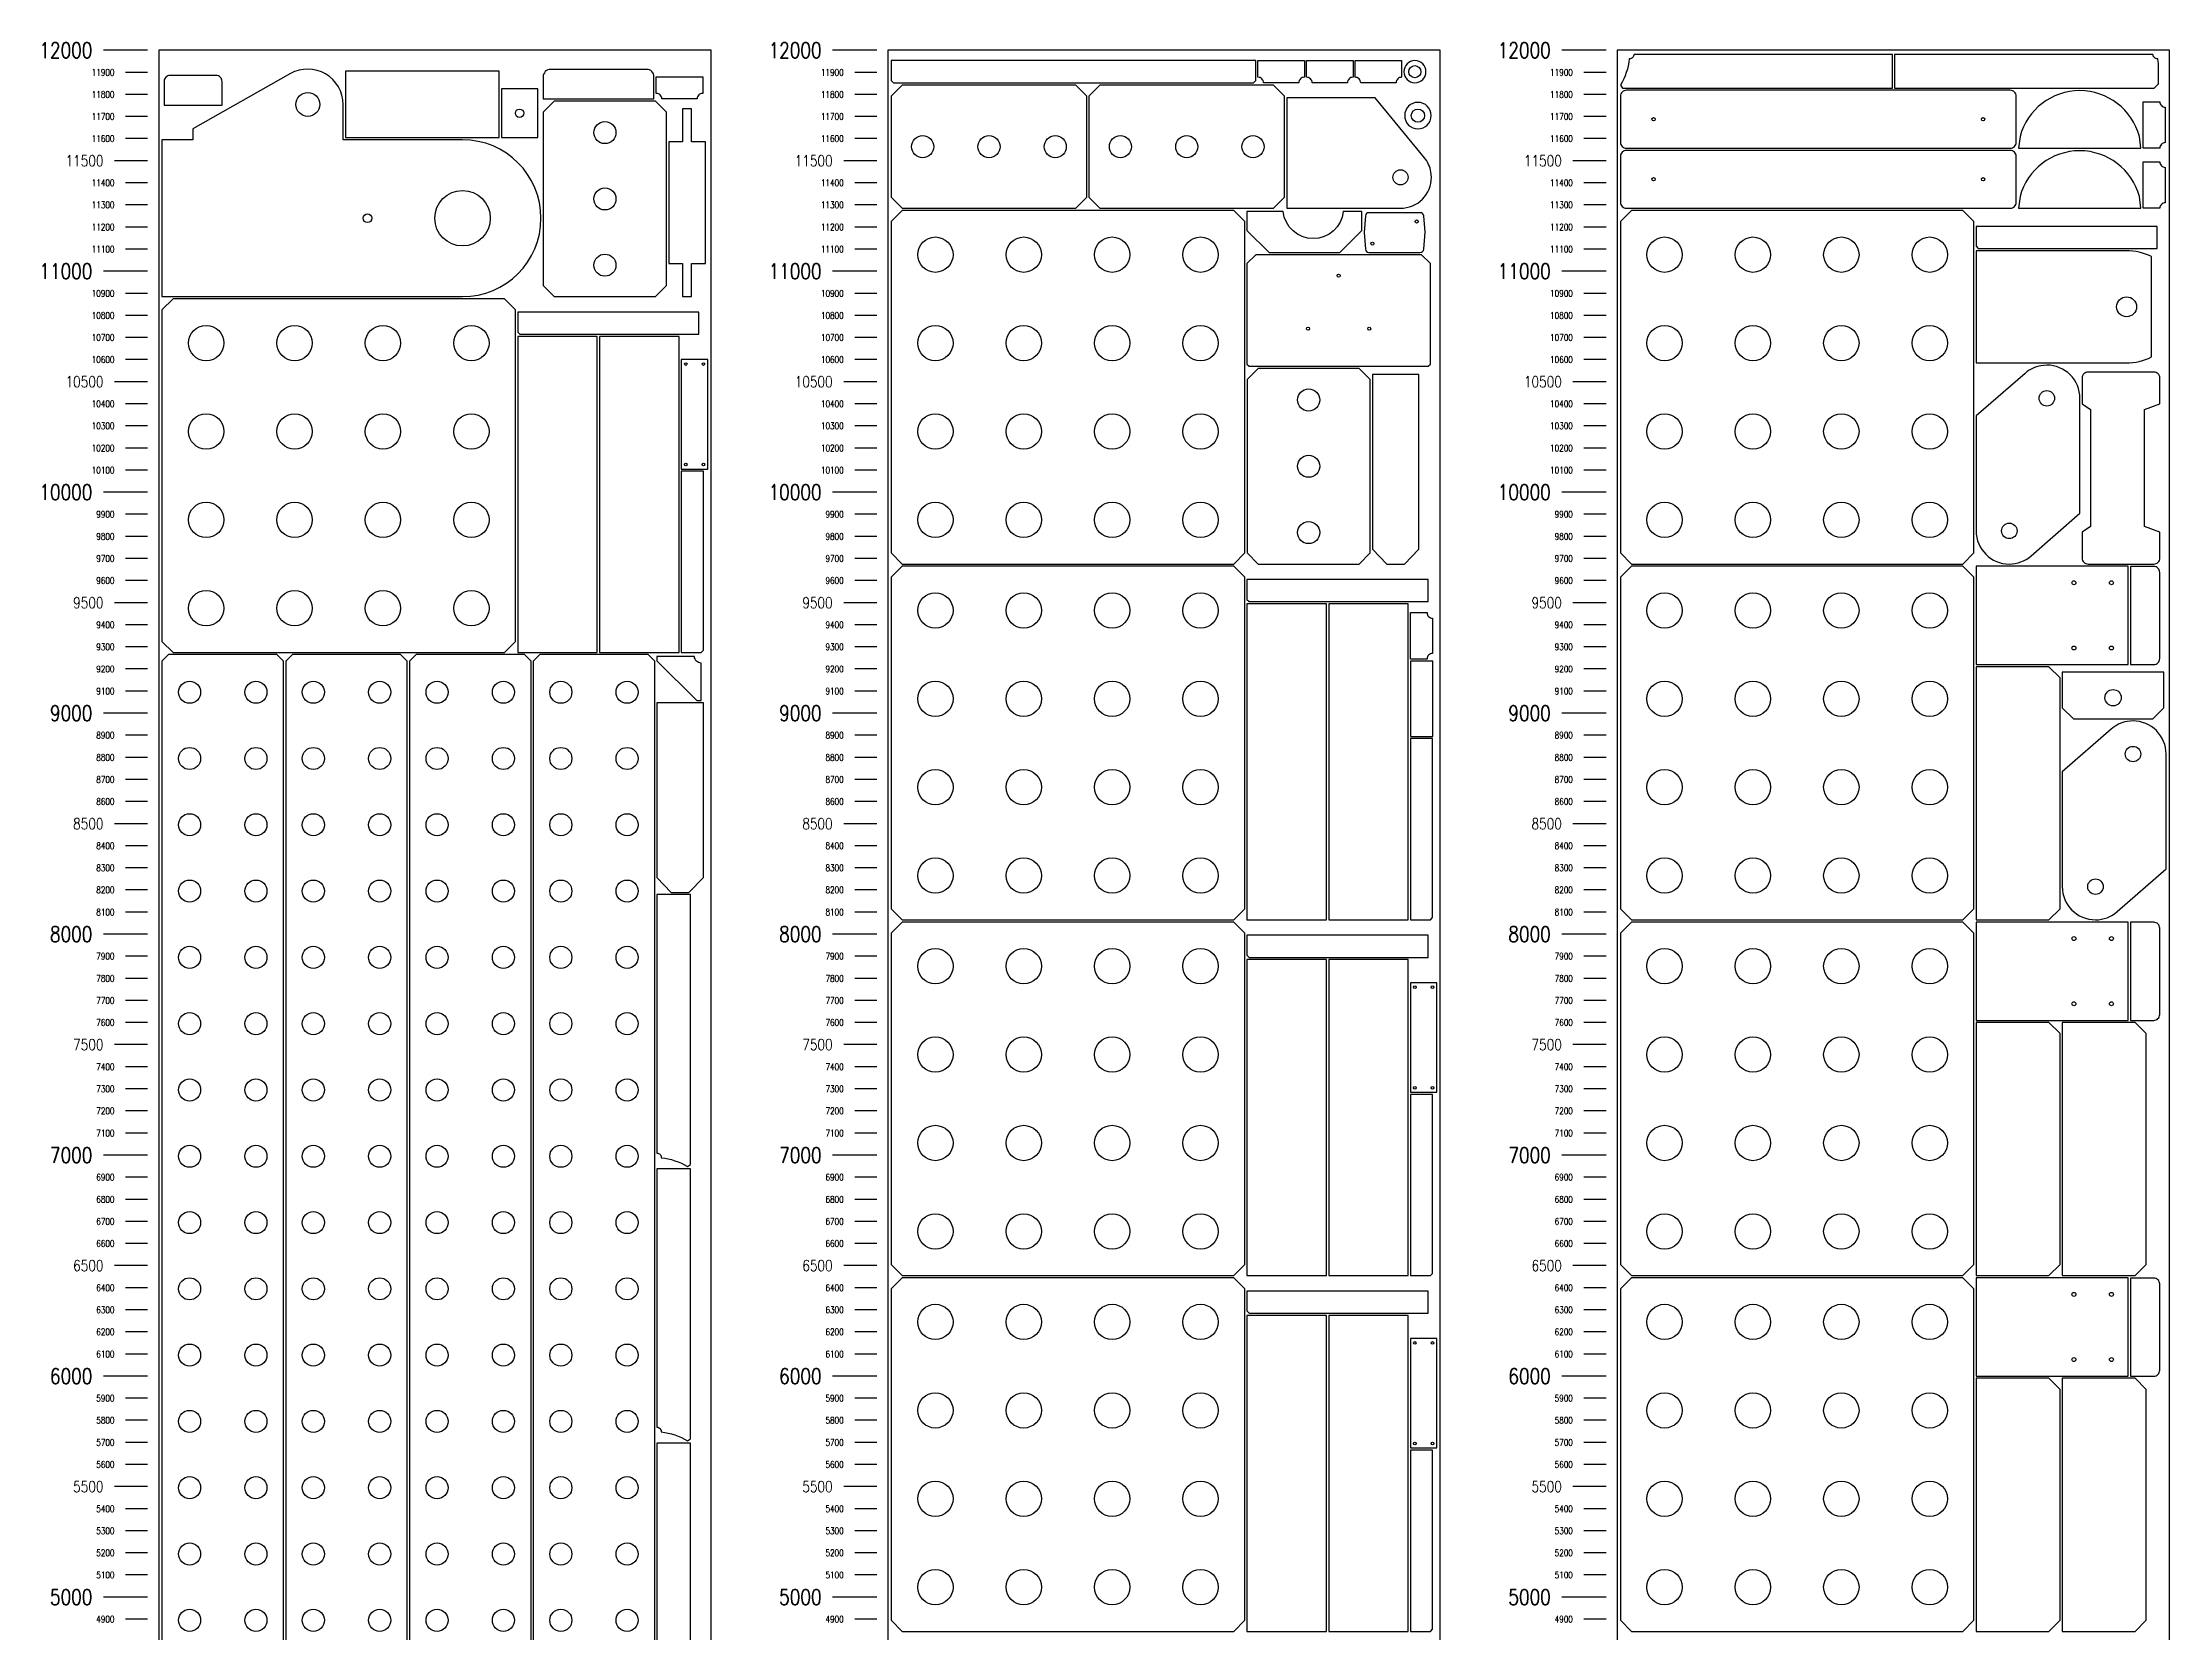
# Model space of a CAD drawing. Header units: millimetres. Extents: x 28039 to 145264, y 9873 to 40131.
# Drawn here: x 135613 to 145239, y 32936 to 40131 of the extents above; entities that cross this region are included whole.
import ezdxf
from ezdxf.enums import TextEntityAlignment as Align

# ---------------------------------------------------------------- set-up
doc = ezdxf.new("R2010")
doc.units = ezdxf.units.MM
doc.styles.add('EasyCutStyle', font='romans.shx', dxfattribs={"width": 0.8})

# ---------------------------------------------------------------- blocks, each defined once
blk = doc.blocks.new('LogoSheet_72331')
at = {"color": 1}
for p, q in [((-50, 12000), (-250, 12000)), ((-50, 11000), (-250, 11000)), ((-50, 10000), (-250, 10000)), ((-50, 9000), (-250, 9000)), ((-50, 8000), (-250, 8000)), ((-50, 7000), (-250, 7000)), ((-50, 6000), (-250, 6000)), ((-50, 5000), (-250, 5000))]:
    blk.add_line(p, q, dxfattribs=at)
at = {"color": 2}
for p, q in [((-50, 11900), (-150, 11900)), ((-50, 11800), (-150, 11800)), ((-50, 11700), (-150, 11700)), ((-50, 11600), (-150, 11600)), ((-50, 11400), (-150, 11400)), ((-50, 11300), (-150, 11300)), ((-50, 11200), (-150, 11200)), ((-50, 11100), (-150, 11100)), ((-50, 10900), (-150, 10900)), ((-50, 10800), (-150, 10800)), ((-50, 10700), (-150, 10700)), ((-50, 10600), (-150, 10600)), ((-50, 10400), (-150, 10400)), ((-50, 10300), (-150, 10300)), ((-50, 10200), (-150, 10200)), ((-50, 10100), (-150, 10100)), ((-50, 9900), (-150, 9900)), ((-50, 9800), (-150, 9800)), ((-50, 9700), (-150, 9700)), ((-50, 9600), (-150, 9600)), ((-50, 9400), (-150, 9400)), ((-50, 9300), (-150, 9300)), ((-50, 9200), (-150, 9200)), ((-50, 9100), (-150, 9100)), ((-50, 8900), (-150, 8900)), ((-50, 8800), (-150, 8800)), ((-50, 8700), (-150, 8700)), ((-50, 8600), (-150, 8600)), ((-50, 8400), (-150, 8400)), ((-50, 8300), (-150, 8300)), ((-50, 8200), (-150, 8200)), ((-50, 8100), (-150, 8100)), ((-50, 7900), (-150, 7900)), ((-50, 7800), (-150, 7800)), ((-50, 7700), (-150, 7700)), ((-50, 7600), (-150, 7600)), ((-50, 7400), (-150, 7400)), ((-50, 7300), (-150, 7300)), ((-50, 7200), (-150, 7200)), ((-50, 7100), (-150, 7100)), ((-50, 6900), (-150, 6900)), ((-50, 6800), (-150, 6800)), ((-50, 6700), (-150, 6700)), ((-50, 6600), (-150, 6600)), ((-50, 6400), (-150, 6400)), ((-50, 6300), (-150, 6300)), ((-50, 6200), (-150, 6200)), ((-50, 6100), (-150, 6100)), ((-50, 5900), (-150, 5900)), ((-50, 5800), (-150, 5800)), ((-50, 5700), (-150, 5700)), ((-50, 5600), (-150, 5600)), ((-50, 5400), (-150, 5400)), ((-50, 5300), (-150, 5300)), ((-50, 5200), (-150, 5200)), ((-50, 5100), (-150, 5100)), ((-50, 4900), (-150, 4900))]:
    blk.add_line(p, q, dxfattribs=at)
at = {"color": 7}
for p, q in [((-50, 11500), (-200, 11500)), ((-50, 10500), (-200, 10500)), ((-50, 9500), (-200, 9500)), ((-50, 8500), (-200, 8500)), ((-50, 7500), (-200, 7500)), ((-50, 6500), (-200, 6500)), ((-50, 5500), (-200, 5500))]:
    blk.add_line(p, q, dxfattribs=at)
at = {"color": 7, "style": 'EasyCutStyle', "width": 0.8}
for s, height, p in [('12000', 70, (-300, 12000)), ('11900', 30, (-200, 11900)), ('11800', 30, (-200, 11800)), ('11700', 30, (-200, 11700)), ('11600', 30, (-200, 11600)), ('11500', 50, (-250, 11500)), ('11400', 30, (-200, 11400)), ('11300', 30, (-200, 11300)), ('11200', 30, (-200, 11200)), ('11100', 30, (-200, 11100)), ('11000', 70, (-300, 11000)), ('10900', 30, (-200, 10900)), ('10800', 30, (-200, 10800)), ('10700', 30, (-200, 10700)), ('10600', 30, (-200, 10600)), ('10500', 50, (-250, 10500)), ('10400', 30, (-200, 10400)), ('10300', 30, (-200, 10300)), ('10200', 30, (-200, 10200)), ('10100', 30, (-200, 10100)), ('10000', 70, (-300, 10000)), ('9900', 30, (-200, 9900)), ('9800', 30, (-200, 9800)), ('9700', 30, (-200, 9700)), ('9600', 30, (-200, 9600)), ('9500', 50, (-250, 9500)), ('9400', 30, (-200, 9400)), ('9300', 30, (-200, 9300)), ('9200', 30, (-200, 9200)), ('9100', 30, (-200, 9100)), ('9000', 70, (-300, 9000)), ('8900', 30, (-200, 8900)), ('8800', 30, (-200, 8800)), ('8700', 30, (-200, 8700)), ('8600', 30, (-200, 8600)), ('8500', 50, (-250, 8500)), ('8400', 30, (-200, 8400)), ('8300', 30, (-200, 8300)), ('8200', 30, (-200, 8200)), ('8100', 30, (-200, 8100)), ('8000', 70, (-300, 8000)), ('7900', 30, (-200, 7900)), ('7800', 30, (-200, 7800)), ('7700', 30, (-200, 7700)), ('7600', 30, (-200, 7600)), ('7500', 50, (-250, 7500)), ('7400', 30, (-200, 7400)), ('7300', 30, (-200, 7300)), ('7200', 30, (-200, 7200)), ('7000', 70, (-300, 7000)), ('7100', 30, (-200, 7100)), ('6900', 30, (-200, 6900)), ('6800', 30, (-200, 6800)), ('6700', 30, (-200, 6700)), ('6600', 30, (-200, 6600)), ('6500', 50, (-250, 6500)), ('6400', 30, (-200, 6400)), ('6300', 30, (-200, 6300)), ('6200', 30, (-200, 6200)), ('6100', 30, (-200, 6100)), ('6000', 70, (-300, 6000)), ('5900', 30, (-200, 5900)), ('5800', 30, (-200, 5800)), ('5700', 30, (-200, 5700)), ('5600', 30, (-200, 5600)), ('5500', 50, (-250, 5500)), ('5400', 30, (-200, 5400)), ('5300', 30, (-200, 5300)), ('5200', 30, (-200, 5200)), ('5100', 30, (-200, 5100)), ('5000', 70, (-300, 5000)), ('4900', 30, (-200, 4900))]:
    blk.add_text(s, height=height, dxfattribs=at).set_placement(p, align=Align.MIDDLE_RIGHT)
at = {"style": 'EasyCutStyle', "width": 0.8}
for tag, p in [('MATERIAL_SHEET', (232.8, -612.4)), ('DIMENSION_SHEET', (232.8, -692.4)), ('THICKNESS_SHEET', (232.8, -772.4)), ('NAME_SHEET', (232.8, -852.4)), ('ID_SHEET', (232.8, -932.4))]:
    blk.add_attdef(tag, p, '', height=40, dxfattribs=at)
blk = doc.blocks.new('LogoSheet_77686')
at = {"color": 1}
for p, q in [((-50, 12000), (-250, 12000)), ((-50, 11000), (-250, 11000)), ((-50, 10000), (-250, 10000)), ((-50, 9000), (-250, 9000)), ((-50, 8000), (-250, 8000)), ((-50, 7000), (-250, 7000)), ((-50, 6000), (-250, 6000)), ((-50, 5000), (-250, 5000))]:
    blk.add_line(p, q, dxfattribs=at)
at = {"color": 2}
for p, q in [((-50, 11900), (-150, 11900)), ((-50, 11800), (-150, 11800)), ((-50, 11700), (-150, 11700)), ((-50, 11600), (-150, 11600)), ((-50, 11400), (-150, 11400)), ((-50, 11300), (-150, 11300)), ((-50, 11200), (-150, 11200)), ((-50, 11100), (-150, 11100)), ((-50, 10900), (-150, 10900)), ((-50, 10800), (-150, 10800)), ((-50, 10700), (-150, 10700)), ((-50, 10600), (-150, 10600)), ((-50, 10400), (-150, 10400)), ((-50, 10300), (-150, 10300)), ((-50, 10200), (-150, 10200)), ((-50, 10100), (-150, 10100)), ((-50, 9900), (-150, 9900)), ((-50, 9800), (-150, 9800)), ((-50, 9700), (-150, 9700)), ((-50, 9600), (-150, 9600)), ((-50, 9400), (-150, 9400)), ((-50, 9300), (-150, 9300)), ((-50, 9200), (-150, 9200)), ((-50, 9100), (-150, 9100)), ((-50, 8900), (-150, 8900)), ((-50, 8800), (-150, 8800)), ((-50, 8700), (-150, 8700)), ((-50, 8600), (-150, 8600)), ((-50, 8400), (-150, 8400)), ((-50, 8300), (-150, 8300)), ((-50, 8200), (-150, 8200)), ((-50, 8100), (-150, 8100)), ((-50, 7900), (-150, 7900)), ((-50, 7800), (-150, 7800)), ((-50, 7700), (-150, 7700)), ((-50, 7600), (-150, 7600)), ((-50, 7400), (-150, 7400)), ((-50, 7300), (-150, 7300)), ((-50, 7200), (-150, 7200)), ((-50, 7100), (-150, 7100)), ((-50, 6900), (-150, 6900)), ((-50, 6800), (-150, 6800)), ((-50, 6700), (-150, 6700)), ((-50, 6600), (-150, 6600)), ((-50, 6400), (-150, 6400)), ((-50, 6300), (-150, 6300)), ((-50, 6200), (-150, 6200)), ((-50, 6100), (-150, 6100)), ((-50, 5900), (-150, 5900)), ((-50, 5800), (-150, 5800)), ((-50, 5700), (-150, 5700)), ((-50, 5600), (-150, 5600)), ((-50, 5400), (-150, 5400)), ((-50, 5300), (-150, 5300)), ((-50, 5200), (-150, 5200)), ((-50, 5100), (-150, 5100)), ((-50, 4900), (-150, 4900))]:
    blk.add_line(p, q, dxfattribs=at)
at = {"color": 7}
for p, q in [((-50, 11500), (-200, 11500)), ((-50, 10500), (-200, 10500)), ((-50, 9500), (-200, 9500)), ((-50, 8500), (-200, 8500)), ((-50, 7500), (-200, 7500)), ((-50, 6500), (-200, 6500)), ((-50, 5500), (-200, 5500))]:
    blk.add_line(p, q, dxfattribs=at)
at = {"color": 7, "style": 'EasyCutStyle', "width": 0.8}
for s, height, p in [('12000', 70, (-300, 12000)), ('11900', 30, (-200, 11900)), ('11800', 30, (-200, 11800)), ('11700', 30, (-200, 11700)), ('11600', 30, (-200, 11600)), ('11500', 50, (-250, 11500)), ('11400', 30, (-200, 11400)), ('11300', 30, (-200, 11300)), ('11200', 30, (-200, 11200)), ('11100', 30, (-200, 11100)), ('11000', 70, (-300, 11000)), ('10900', 30, (-200, 10900)), ('10800', 30, (-200, 10800)), ('10700', 30, (-200, 10700)), ('10600', 30, (-200, 10600)), ('10500', 50, (-250, 10500)), ('10400', 30, (-200, 10400)), ('10300', 30, (-200, 10300)), ('10200', 30, (-200, 10200)), ('10100', 30, (-200, 10100)), ('10000', 70, (-300, 10000)), ('9900', 30, (-200, 9900)), ('9800', 30, (-200, 9800)), ('9700', 30, (-200, 9700)), ('9600', 30, (-200, 9600)), ('9500', 50, (-250, 9500)), ('9400', 30, (-200, 9400)), ('9300', 30, (-200, 9300)), ('9200', 30, (-200, 9200)), ('9100', 30, (-200, 9100)), ('9000', 70, (-300, 9000)), ('8900', 30, (-200, 8900)), ('8800', 30, (-200, 8800)), ('8700', 30, (-200, 8700)), ('8600', 30, (-200, 8600)), ('8500', 50, (-250, 8500)), ('8400', 30, (-200, 8400)), ('8300', 30, (-200, 8300)), ('8200', 30, (-200, 8200)), ('8100', 30, (-200, 8100)), ('8000', 70, (-300, 8000)), ('7900', 30, (-200, 7900)), ('7800', 30, (-200, 7800)), ('7700', 30, (-200, 7700)), ('7600', 30, (-200, 7600)), ('7500', 50, (-250, 7500)), ('7400', 30, (-200, 7400)), ('7300', 30, (-200, 7300)), ('7200', 30, (-200, 7200)), ('7000', 70, (-300, 7000)), ('7100', 30, (-200, 7100)), ('6900', 30, (-200, 6900)), ('6800', 30, (-200, 6800)), ('6700', 30, (-200, 6700)), ('6600', 30, (-200, 6600)), ('6500', 50, (-250, 6500)), ('6400', 30, (-200, 6400)), ('6300', 30, (-200, 6300)), ('6200', 30, (-200, 6200)), ('6100', 30, (-200, 6100)), ('6000', 70, (-300, 6000)), ('5900', 30, (-200, 5900)), ('5800', 30, (-200, 5800)), ('5700', 30, (-200, 5700)), ('5600', 30, (-200, 5600)), ('5500', 50, (-250, 5500)), ('5400', 30, (-200, 5400)), ('5300', 30, (-200, 5300)), ('5200', 30, (-200, 5200)), ('5100', 30, (-200, 5100)), ('5000', 70, (-300, 5000)), ('4900', 30, (-200, 4900))]:
    blk.add_text(s, height=height, dxfattribs=at).set_placement(p, align=Align.MIDDLE_RIGHT)
at = {"style": 'EasyCutStyle', "width": 0.8}
for tag, p in [('MATERIAL_SHEET', (232.8, -612.4)), ('DIMENSION_SHEET', (232.8, -692.4)), ('THICKNESS_SHEET', (232.8, -772.4)), ('NAME_SHEET', (232.8, -852.4)), ('ID_SHEET', (232.8, -932.4))]:
    blk.add_attdef(tag, p, '', height=40, dxfattribs=at)
blk = doc.blocks.new('LogoSheet_19223')
at = {"color": 1}
for p, q in [((-50, 12000), (-250, 12000)), ((-50, 11000), (-250, 11000)), ((-50, 10000), (-250, 10000)), ((-50, 9000), (-250, 9000)), ((-50, 8000), (-250, 8000)), ((-50, 7000), (-250, 7000)), ((-50, 6000), (-250, 6000)), ((-50, 5000), (-250, 5000))]:
    blk.add_line(p, q, dxfattribs=at)
at = {"color": 2}
for p, q in [((-50, 11900), (-150, 11900)), ((-50, 11800), (-150, 11800)), ((-50, 11700), (-150, 11700)), ((-50, 11600), (-150, 11600)), ((-50, 11400), (-150, 11400)), ((-50, 11300), (-150, 11300)), ((-50, 11200), (-150, 11200)), ((-50, 11100), (-150, 11100)), ((-50, 10900), (-150, 10900)), ((-50, 10800), (-150, 10800)), ((-50, 10700), (-150, 10700)), ((-50, 10600), (-150, 10600)), ((-50, 10400), (-150, 10400)), ((-50, 10300), (-150, 10300)), ((-50, 10200), (-150, 10200)), ((-50, 10100), (-150, 10100)), ((-50, 9900), (-150, 9900)), ((-50, 9800), (-150, 9800)), ((-50, 9700), (-150, 9700)), ((-50, 9600), (-150, 9600)), ((-50, 9400), (-150, 9400)), ((-50, 9300), (-150, 9300)), ((-50, 9200), (-150, 9200)), ((-50, 9100), (-150, 9100)), ((-50, 8900), (-150, 8900)), ((-50, 8800), (-150, 8800)), ((-50, 8700), (-150, 8700)), ((-50, 8600), (-150, 8600)), ((-50, 8400), (-150, 8400)), ((-50, 8300), (-150, 8300)), ((-50, 8200), (-150, 8200)), ((-50, 8100), (-150, 8100)), ((-50, 7900), (-150, 7900)), ((-50, 7800), (-150, 7800)), ((-50, 7700), (-150, 7700)), ((-50, 7600), (-150, 7600)), ((-50, 7400), (-150, 7400)), ((-50, 7300), (-150, 7300)), ((-50, 7200), (-150, 7200)), ((-50, 7100), (-150, 7100)), ((-50, 6900), (-150, 6900)), ((-50, 6800), (-150, 6800)), ((-50, 6700), (-150, 6700)), ((-50, 6600), (-150, 6600)), ((-50, 6400), (-150, 6400)), ((-50, 6300), (-150, 6300)), ((-50, 6200), (-150, 6200)), ((-50, 6100), (-150, 6100)), ((-50, 5900), (-150, 5900)), ((-50, 5800), (-150, 5800)), ((-50, 5700), (-150, 5700)), ((-50, 5600), (-150, 5600)), ((-50, 5400), (-150, 5400)), ((-50, 5300), (-150, 5300)), ((-50, 5200), (-150, 5200)), ((-50, 5100), (-150, 5100)), ((-50, 4900), (-150, 4900))]:
    blk.add_line(p, q, dxfattribs=at)
at = {"color": 7}
for p, q in [((-50, 11500), (-200, 11500)), ((-50, 10500), (-200, 10500)), ((-50, 9500), (-200, 9500)), ((-50, 8500), (-200, 8500)), ((-50, 7500), (-200, 7500)), ((-50, 6500), (-200, 6500)), ((-50, 5500), (-200, 5500))]:
    blk.add_line(p, q, dxfattribs=at)
at = {"color": 7, "style": 'EasyCutStyle', "width": 0.8}
for s, height, p in [('12000', 70, (-300, 12000)), ('11900', 30, (-200, 11900)), ('11800', 30, (-200, 11800)), ('11700', 30, (-200, 11700)), ('11600', 30, (-200, 11600)), ('11500', 50, (-250, 11500)), ('11400', 30, (-200, 11400)), ('11300', 30, (-200, 11300)), ('11200', 30, (-200, 11200)), ('11100', 30, (-200, 11100)), ('11000', 70, (-300, 11000)), ('10900', 30, (-200, 10900)), ('10800', 30, (-200, 10800)), ('10700', 30, (-200, 10700)), ('10600', 30, (-200, 10600)), ('10500', 50, (-250, 10500)), ('10400', 30, (-200, 10400)), ('10300', 30, (-200, 10300)), ('10200', 30, (-200, 10200)), ('10100', 30, (-200, 10100)), ('10000', 70, (-300, 10000)), ('9900', 30, (-200, 9900)), ('9800', 30, (-200, 9800)), ('9700', 30, (-200, 9700)), ('9600', 30, (-200, 9600)), ('9500', 50, (-250, 9500)), ('9400', 30, (-200, 9400)), ('9300', 30, (-200, 9300)), ('9200', 30, (-200, 9200)), ('9100', 30, (-200, 9100)), ('9000', 70, (-300, 9000)), ('8900', 30, (-200, 8900)), ('8800', 30, (-200, 8800)), ('8700', 30, (-200, 8700)), ('8600', 30, (-200, 8600)), ('8500', 50, (-250, 8500)), ('8400', 30, (-200, 8400)), ('8300', 30, (-200, 8300)), ('8200', 30, (-200, 8200)), ('8100', 30, (-200, 8100)), ('8000', 70, (-300, 8000)), ('7900', 30, (-200, 7900)), ('7800', 30, (-200, 7800)), ('7700', 30, (-200, 7700)), ('7600', 30, (-200, 7600)), ('7500', 50, (-250, 7500)), ('7400', 30, (-200, 7400)), ('7300', 30, (-200, 7300)), ('7200', 30, (-200, 7200)), ('7000', 70, (-300, 7000)), ('7100', 30, (-200, 7100)), ('6900', 30, (-200, 6900)), ('6800', 30, (-200, 6800)), ('6700', 30, (-200, 6700)), ('6600', 30, (-200, 6600)), ('6500', 50, (-250, 6500)), ('6400', 30, (-200, 6400)), ('6300', 30, (-200, 6300)), ('6200', 30, (-200, 6200)), ('6100', 30, (-200, 6100)), ('6000', 70, (-300, 6000)), ('5900', 30, (-200, 5900)), ('5800', 30, (-200, 5800)), ('5700', 30, (-200, 5700)), ('5600', 30, (-200, 5600)), ('5500', 50, (-250, 5500)), ('5400', 30, (-200, 5400)), ('5300', 30, (-200, 5300)), ('5200', 30, (-200, 5200)), ('5100', 30, (-200, 5100)), ('5000', 70, (-300, 5000)), ('4900', 30, (-200, 4900))]:
    blk.add_text(s, height=height, dxfattribs=at).set_placement(p, align=Align.MIDDLE_RIGHT)
at = {"style": 'EasyCutStyle', "width": 0.8}
for tag, p in [('MATERIAL_SHEET', (232.8, -612.4)), ('DIMENSION_SHEET', (232.8, -692.4)), ('THICKNESS_SHEET', (232.8, -772.4)), ('NAME_SHEET', (232.8, -852.4)), ('ID_SHEET', (232.8, -932.4))]:
    blk.add_attdef(tag, p, '', height=40, dxfattribs=at)

msp = doc.modelspace()

# ---------------------------------------------------------------- linework, layer by layer
at = {"color": 34, "true_color": 0x945a17}
for points in [[(136138.8, 28095.9), (138638.8, 28095.9), (138638.8, 40095.9), (136138.8, 40095.9)], [(139438.8, 28095.9), (141938.8, 28095.9), (141938.8, 40095.9), (139438.8, 40095.9)], [(142738.8, 28095.9), (145238.8, 28095.9), (145238.8, 40095.9), (142738.8, 40095.9)]]:
    msp.add_lwpolyline(points, close=True, dxfattribs=at)
at = {"color": 2}
for points in [[(139453.8, 39958.9), (139463.8, 39948.9), (141093.8, 39948.9), (141103.8, 39958.9), (141103.8, 40048.9), (139453.8, 40048.9)], [(136983.7, 39700.9), (137679.5, 39700.9), (137679.5, 40000.9), (136983.7, 40000.9)], [(137689.7, 39700.9), (137854.7, 39700.9), (137854.7, 39920.9), (137689.7, 39920.9)], [(138386.8, 38980.9), (138436.8, 39030.9), (138436.8, 39815.9), (138386.8, 39865.9), (137929.3, 39865.9), (137879.3, 39815.9), (137879.3, 39030.9), (137929.3, 38980.9)], [(139453.8, 39430.9), (139503.8, 39380.9), (140288.8, 39380.9), (140338.8, 39430.9), (140338.8, 39888.4), (140288.8, 39938.4), (139503.8, 39938.4), (139453.8, 39888.4)], [(140348.8, 39430.9), (140398.8, 39380.9), (141183.8, 39380.9), (141233.8, 39430.9), (141233.8, 39888.4), (141183.8, 39938.4), (140398.8, 39938.4), (140348.8, 39888.4)], [(138549.8, 38980.9), (138549.8, 39130.9), (138612.8, 39130.9), (138612.8, 39680.9), (138549.8, 39680.9), (138549.8, 39830.9), (138509.8, 39830.9), (138509.8, 39680.9), (138446.8, 39680.9), (138446.8, 39130.9), (138509.8, 39130.9), (138509.8, 38980.9)], [(141003.8, 37770.9), (141053.8, 37820.9), (141053.8, 39320.9), (141003.8, 39370.9), (139503.8, 39370.9), (139453.8, 39320.9), (139453.8, 37820.9), (139503.8, 37770.9)], [(144303.8, 37770.9), (144353.8, 37820.9), (144353.8, 39320.9), (144303.8, 39370.9), (142803.8, 39370.9), (142753.8, 39320.9), (142753.8, 37820.9), (142803.8, 37770.9)], [(144363.8, 39208.9), (144373.8, 39198.9), (145183.8, 39198.9), (145183.8, 39298.9), (144363.8, 39298.9)], [(141063.8, 38675.9), (141073.8, 38665.9), (141883.8, 38665.9), (141893.8, 38675.9), (141893.8, 39130.9), (141853.8, 39170.9), (141103.8, 39170.9), (141063.8, 39130.9)], [(137703.8, 37370.9), (137753.8, 37420.9), (137753.8, 38920.9), (137703.8, 38970.9), (136203.8, 38970.9), (136153.8, 38920.9), (136153.8, 37420.9), (136203.8, 37370.9)], [(137763.8, 38820.9), (137773.8, 38810.9), (138583.8, 38810.9), (138583.8, 38910.9), (137763.8, 38910.9)], [(138123.8, 37370.9), (138123.8, 38800.9), (137763.8, 38800.9), (137763.8, 37370.9)], [(138493.8, 37370.9), (138493.8, 38800.9), (138133.8, 38800.9), (138133.8, 37370.9)], [(138623.8, 38200.9), (138623.8, 38695.9), (138503.8, 38695.9), (138503.8, 38200.9)], [(141571.8, 37770.9), (141621.8, 37820.9), (141621.8, 38605.9), (141571.8, 38655.9), (141114.3, 38655.9), (141064.3, 38605.9), (141064.3, 37820.9), (141114.3, 37770.9)], [(141776.8, 37770.9), (141841.8, 37838.9), (141841.8, 38628.9), (141631.8, 38628.9), (141631.8, 37838.9), (141696.8, 37770.9)], [(138593.8, 37370.9), (138603.8, 37380.9), (138603.8, 38190.9), (138503.8, 38190.9), (138503.8, 37370.9)], [(141003.8, 36160.9), (141053.8, 36210.9), (141053.8, 37710.9), (141003.8, 37760.9), (139503.8, 37760.9), (139453.8, 37710.9), (139453.8, 36210.9), (139503.8, 36160.9)], [(144303.8, 36160.9), (144353.8, 36210.9), (144353.8, 37710.9), (144303.8, 37760.9), (142803.8, 37760.9), (142753.8, 37710.9), (142753.8, 36210.9), (142803.8, 36160.9)], [(144363.8, 37315.9), (145051.3, 37315.9), (145051.3, 37760.9), (144363.8, 37760.9)], [(141063.8, 37610.9), (141073.8, 37600.9), (141883.8, 37600.9), (141883.8, 37700.9), (141063.8, 37700.9)], [(141423.8, 36160.9), (141423.8, 37590.9), (141063.8, 37590.9), (141063.8, 36160.9)], [(141793.8, 36160.9), (141793.8, 37590.9), (141433.8, 37590.9), (141433.8, 36160.9)], [(136673.8, 31320.9), (136703.8, 31350.9), (136703.8, 37330.9), (136673.8, 37360.9), (136183.8, 37360.9), (136153.8, 37330.9), (136153.8, 31350.9), (136183.8, 31320.9)], [(137233.8, 31320.9), (137263.8, 31350.9), (137263.8, 37330.9), (137233.8, 37360.9), (136743.8, 37360.9), (136713.8, 37330.9), (136713.8, 31350.9), (136743.8, 31320.9)], [(137793.8, 31320.9), (137823.8, 31350.9), (137823.8, 37330.9), (137793.8, 37360.9), (137303.8, 37360.9), (137273.8, 37330.9), (137273.8, 31350.9), (137303.8, 31320.9)], [(138353.8, 31320.9), (138383.8, 31350.9), (138383.8, 37330.9), (138353.8, 37360.9), (137863.8, 37360.9), (137833.8, 37330.9), (137833.8, 31350.9), (137863.8, 31320.9)], [(141904.8, 36990.9), (141904.8, 37330.9), (141803.8, 37330.9), (141803.8, 36990.9)], [(144363.8, 36160.9), (144693.6, 36160.9), (144743.6, 36210.9), (144743.6, 37255.9), (144693.6, 37305.9), (144363.8, 37305.9)], [(144753.8, 37120.9), (144803.8, 37070.9), (145163.8, 37070.9), (145213.8, 37120.9), (145213.8, 37280.9), (144753.8, 37280.9)], [(138538.8, 36284.9), (138603.8, 36352.9), (138603.8, 37142.9), (138393.8, 37142.9), (138393.8, 36352.9), (138458.8, 36284.9)], [(141893.8, 36160.9), (141903.8, 36170.9), (141903.8, 36980.9), (141803.8, 36980.9), (141803.8, 36160.9)], [(141003.8, 34550.9), (141053.8, 34600.9), (141053.8, 36100.9), (141003.8, 36150.9), (139503.8, 36150.9), (139453.8, 36100.9), (139453.8, 34600.9), (139503.8, 34550.9)], [(144303.8, 34550.9), (144353.8, 34600.9), (144353.8, 36100.9), (144303.8, 36150.9), (142803.8, 36150.9), (142753.8, 36100.9), (142753.8, 34600.9), (142803.8, 34550.9)], [(144363.8, 35705.9), (145051.3, 35705.9), (145051.3, 36150.9), (144363.8, 36150.9)], [(141063.8, 36000.9), (141073.8, 35990.9), (141883.8, 35990.9), (141883.8, 36090.9), (141063.8, 36090.9)], [(141423.8, 34550.9), (141423.8, 35980.9), (141063.8, 35980.9), (141063.8, 34550.9)], [(141793.8, 34550.9), (141793.8, 35980.9), (141433.8, 35980.9), (141433.8, 34550.9)], [(141923.8, 35380.9), (141923.8, 35875.9), (141803.8, 35875.9), (141803.8, 35380.9)], [(144363.8, 34550.9), (144693.6, 34550.9), (144743.6, 34600.9), (144743.6, 35645.9), (144693.6, 35695.9), (144363.8, 35695.9)], [(144753.8, 34550.9), (145083.6, 34550.9), (145133.6, 34600.9), (145133.6, 35645.9), (145083.6, 35695.9), (144753.8, 35695.9)], [(141893.8, 34550.9), (141903.8, 34560.9), (141903.8, 35370.9), (141803.8, 35370.9), (141803.8, 34550.9)], [(141003.8, 32940.9), (141053.8, 32990.9), (141053.8, 34490.9), (141003.8, 34540.9), (139503.8, 34540.9), (139453.8, 34490.9), (139453.8, 32990.9), (139503.8, 32940.9)], [(141063.8, 34390.9), (141073.8, 34380.9), (141883.8, 34380.9), (141883.8, 34480.9), (141063.8, 34480.9)], [(144303.8, 32940.9), (144353.8, 32990.9), (144353.8, 34490.9), (144303.8, 34540.9), (142803.8, 34540.9), (142753.8, 34490.9), (142753.8, 32990.9), (142803.8, 32940.9)], [(144363.8, 34095.9), (145051.3, 34095.9), (145051.3, 34540.9), (144363.8, 34540.9)], [(141423.8, 32940.9), (141423.8, 34370.9), (141063.8, 34370.9), (141063.8, 32940.9)], [(141793.8, 32940.9), (141793.8, 34370.9), (141433.8, 34370.9), (141433.8, 32940.9)], [(141923.8, 33770.9), (141923.8, 34265.9), (141803.8, 34265.9), (141803.8, 33770.9)], [(144363.8, 32940.9), (144693.6, 32940.9), (144743.6, 32990.9), (144743.6, 34035.9), (144693.6, 34085.9), (144363.8, 34085.9)], [(144753.8, 32940.9), (145083.6, 32940.9), (145133.6, 32990.9), (145133.6, 34035.9), (145083.6, 34085.9), (144753.8, 34085.9)], [(141893.8, 32940.9), (141903.8, 32950.9), (141903.8, 33760.9), (141803.8, 33760.9), (141803.8, 32940.9)]]:
    msp.add_lwpolyline(points, close=True, dxfattribs=at)
at = {"color": 1, "elevation": 0}
for points in [[(141113.8, 39973.9), (141113.8, 40048.9), (141323.8, 40048.9), (141323.8, 39973.9, 0.414214), (141298.8, 39948.9), (141138.8, 39948.9, 0.414214)], [(141333.8, 39973.9), (141333.8, 40048.9), (141543.8, 40048.9), (141543.8, 39973.9, 0.414214), (141518.8, 39948.9), (141358.8, 39948.9, 0.414214)], [(141553.8, 39973.9), (141553.8, 40048.9), (141763.8, 40048.9), (141763.8, 39973.9, 0.414214), (141738.8, 39948.9), (141578.8, 39948.9, 0.414214)], [(138390.8, 39900.9), (138390.8, 39975.9), (138600.8, 39975.9), (138600.8, 39900.9, 0.414214), (138575.8, 39875.9), (138415.8, 39875.9, 0.414214)], [(145194.8, 39652.9), (145119.8, 39652.9), (145119.8, 39862.9), (145194.8, 39862.9, 0.414214), (145219.8, 39837.9), (145219.8, 39677.9, 0.414214)], [(145194.8, 39380.9), (145119.8, 39380.9), (145119.8, 39590.9), (145194.8, 39590.9, 0.414214), (145219.8, 39565.9), (145219.8, 39405.9, 0.414214)], [(141878.8, 37340.9), (141803.8, 37340.9), (141803.8, 37550.9), (141878.8, 37550.9, 0.414214), (141903.8, 37525.9), (141903.8, 37365.9, 0.414214)]]:
    msp.add_lwpolyline(points, format="xyb", close=True, dxfattribs=at)
at = {"color": 2, "elevation": 0}
for points in [[(141823.8, 39948.9, 1), (141823.8, 40048.9, 1)], [(142794.2, 40057.3, -0.113956), (142753.8, 39938.3), (142763.4, 39924.9), (143984.8, 39924.9), (143984.8, 40077.3), (142815.5, 40077.3, -0.434245)], [(143994.8, 39924.9), (145169.8, 39924.9), (145188.8, 39943.9), (145188.8, 40036.3), (145185.8, 40054), (145185.6, 40057.3, -0.436964), (145164, 40077.3), (143994.8, 40077.3)], [(136153.8, 38980.9), (137513.8, 38980.9, 1), (137513.8, 39690.9), (136973.8, 39690.9), (136973.8, 39850.9, 0.571907), (136735.1, 39990.2), (136293.8, 39740.9), (136293.8, 39690.9), (136153.8, 39690.9)], [(136163.7, 39846.8), (136425.7, 39846.8), (136425.7, 39954.8, 0.414214), (136398.7, 39981.8), (136190.7, 39981.8, 0.414214), (136163.7, 39954.8)], [(138380.4, 39976, 0.414302), (138347.1, 40009.3), (137912.1, 40009.3, 0.414302), (137878.8, 39976), (137878.8, 39875.9), (138380.4, 39875.9)], [(141243.8, 39380.9), (141758.8, 39380.9, 0.414214), (141898.8, 39520.9), (141896.7, 39544.6, 0.129773), (141866.9, 39609.6), (141643.8, 39880.9), (141243.8, 39880.9)], [(141837.7, 39740.1, 1), (141837.7, 39860.1, 1)], [(142753.8, 39679.9, 0.414214), (142780.8, 39652.9), (144518.3, 39652.9, 0.414214), (144545.3, 39679.9), (144545.3, 39887.9, 0.414214), (144518.3, 39914.9), (142780.8, 39914.9, 0.414214), (142753.8, 39887.9)], [(144555.8, 39652.9), (145109.6, 39652.9), (145102.5, 39706.1, 0.767118), (144562.8, 39706.1)], [(142753.8, 39407.9, 0.414214), (142780.8, 39380.9), (144518.3, 39380.9, 0.414214), (144545.3, 39407.9), (144545.3, 39615.9, 0.414214), (144518.3, 39642.9), (142780.8, 39642.9, 0.414214), (142753.8, 39615.9)], [(144555.8, 39380.9), (145109.6, 39380.9), (145102.5, 39434.1, 0.767118), (144562.8, 39434.1)], [(141063.8, 39280.9), (141163.8, 39180.9), (141483.8, 39180.9), (141583.8, 39280.9), (141583.8, 39365.9), (141500, 39365.9, -0.896116), (141227.6, 39365.9), (141063.8, 39365.9)], [(141863.8, 39195.6), (141869.7, 39272.1), (141863.7, 39346.1, 0.39097), (141847.8, 39360.9), (141615.7, 39360.9, 0.39097), (141599.8, 39346.2), (141593.8, 39270.9), (141599.8, 39195.6, 0.39097), (141615.7, 39180.9), (141847.8, 39180.9, 0.39097)], [(144363.8, 38680.9), (145043.8, 38680.9, 0.116362), (145157.8, 38707.9), (145157.8, 39161.9, 0.116889), (145043.8, 39188.9), (144363.8, 39188.9)], [(144513.7, 37770.9, 0.181195), (144612.3, 37807.8), (144833.8, 38000.9), (144833.8, 38520.9, 0.414214), (144683.8, 38670.9), (144657.1, 38668.5, 0.135245), (144585.2, 38633.9), (144363.8, 38440.9), (144363.8, 37920.9, 0.414155)], [(145168.8, 37770.9, 0.414214), (145195.8, 37797.9), (145195.8, 37915.4), (145125.9, 37940.4), (145125.9, 38470.4), (145195.8, 38495.4), (145195.8, 38612.9, 0.414214), (145168.8, 38639.9), (144870.8, 38639.9, 0.414214), (144843.8, 38612.9), (144843.8, 38495.4), (144880.8, 38470.4), (144880.8, 37940.4), (144843.8, 37915.4), (144843.8, 37797.9, 0.414214), (144870.8, 37770.9)], [(145167.8, 37315.9, 0.414214), (145194.8, 37342.9), (145194.8, 37732.9, 0.414214), (145167.8, 37759.9), (145061.8, 37759.9), (145061.8, 37315.9)], [(138593.8, 37152.9), (138593.8, 37322.9, -0.414214), (138563.8, 37352.9), (138393.8, 37352.9), (138393.8, 37332.9), (138573.8, 37152.9)], [(144903.7, 36160.9, 0.181195), (145002.3, 36197.8), (145223.8, 36390.9), (145223.8, 36910.9, 0.414214), (145073.8, 37060.9), (145047.1, 37058.5, 0.135245), (144975.2, 37023.9), (144753.8, 36830.9), (144753.8, 36310.9, 0.414155)], [(138413.3, 35084.3, -0.113956), (138532.4, 35043.9), (138545.8, 35053.5), (138545.8, 36274.9), (138393.4, 36274.9), (138393.4, 35105.6, -0.434245)], [(145167.8, 35705.9, 0.414214), (145194.8, 35732.9), (145194.8, 36122.9, 0.414214), (145167.8, 36149.9), (145061.8, 36149.9), (145061.8, 35705.9)], [(138413.3, 33843.3, -0.113956), (138532.4, 33802.9), (138545.8, 33812.5), (138545.8, 35033.9), (138393.4, 35033.9), (138393.4, 33864.6, -0.434245)], [(145167.8, 34095.9, 0.414214), (145194.8, 34122.9), (145194.8, 34512.9, 0.414214), (145167.8, 34539.9), (145061.8, 34539.9), (145061.8, 34095.9)], [(138413.3, 32602.3, -0.113956), (138532.4, 32561.9), (138545.8, 32571.5), (138545.8, 33792.9), (138393.4, 33792.9), (138393.4, 32623.6, -0.434245)]]:
    msp.add_lwpolyline(points, format="xyb", close=True, dxfattribs=at)
at = {"color": 4}
for centre, radius in [((141823.8, 39998.9, 0), 27.5), ((136813.8, 39850.9, 0), 54), ((137772.2, 39810.9), 19.1), ((138158, 39723.4), 50), ((141837.7, 39800.1, 0), 30), ((142903.8, 39783.9, 0), 7.5), ((144395.3, 39783.9, 0), 7.5), ((139596.3, 39659.6), 50), ((139896.3, 39659.6), 50), ((140196.3, 39659.6), 50), ((140491.3, 39659.6), 50), ((140791.3, 39659.6), 50), ((141091.3, 39659.6), 50), ((138158, 39423.4), 50), ((141758.8, 39520.9, 0), 34), ((142903.8, 39511.9, 0), 7.5), ((144395.3, 39511.9, 0), 7.5), ((137513.8, 39335.9, 0), 125.5), ((137083.8, 39335.9, 0), 20), ((141831.8, 39320.9, 0), 7), ((139653.8, 39170.9), 80), ((140053.8, 39170.9), 80), ((140453.8, 39170.9), 80), ((140853.8, 39170.9), 80), ((141631.8, 39220.9, 0), 7), ((142953.8, 39170.9), 80), ((143353.8, 39170.9), 80), ((143753.8, 39170.9), 80), ((144153.8, 39170.9), 80), ((138158, 39123.4), 50), ((141478.8, 39075.9), 6.75), ((145044.8, 38934.9, 0), 45), ((136353.8, 38770.9), 80), ((136753.8, 38770.9), 80), ((137153.8, 38770.9), 80), ((137553.8, 38770.9), 80), ((139653.8, 38770.9), 80), ((140053.8, 38770.9), 80), ((140453.8, 38770.9), 80), ((140853.8, 38770.9), 80), ((141340.2, 38835.9), 6.75), ((141617.3, 38835.9), 6.75), ((142953.8, 38770.9), 80), ((143353.8, 38770.9), 80), ((143753.8, 38770.9), 80), ((144153.8, 38770.9), 80), ((138523.8, 38675.9), 6), ((138603.8, 38675.9), 6), ((141343, 38513.4), 50), ((144683.8, 38520.9, 0), 35), ((136353.8, 38370.9), 80), ((136753.8, 38370.9), 80), ((137153.8, 38370.9), 80), ((137553.8, 38370.9), 80), ((139653.8, 38370.9), 80), ((140053.8, 38370.9), 80), ((140453.8, 38370.9), 80), ((140853.8, 38370.9), 80), ((142953.8, 38370.9), 80), ((143353.8, 38370.9), 80), ((143753.8, 38370.9), 80), ((144153.8, 38370.9), 80), ((138523.8, 38220.9), 6), ((138603.8, 38220.9), 6), ((141343, 38213.4), 50), ((136353.8, 37970.9), 80), ((136753.8, 37970.9), 80), ((137153.8, 37970.9), 80), ((137553.8, 37970.9), 80), ((139653.8, 37970.9), 80), ((140053.8, 37970.9), 80), ((140453.8, 37970.9), 80), ((140853.8, 37970.9), 80), ((142953.8, 37970.9), 80), ((143353.8, 37970.9), 80), ((143753.8, 37970.9), 80), ((144153.8, 37970.9), 80), ((141343, 37913.4), 50), ((144513.8, 37920.9, 0), 35), ((136353.8, 37570.9), 80), ((136753.8, 37570.9), 80), ((137153.8, 37570.9), 80), ((137553.8, 37570.9), 80), ((139653.8, 37560.9), 80), ((140053.8, 37560.9), 80), ((140453.8, 37560.9), 80), ((140853.8, 37560.9), 80), ((142953.8, 37560.9), 80), ((143353.8, 37560.9), 80), ((143753.8, 37560.9), 80), ((144153.8, 37560.9), 80), ((144806.3, 37685.9), 9), ((144806.3, 37685.9), 9), ((144976.3, 37685.9), 9), ((144976.3, 37685.9), 9), ((144806.3, 37390.9), 9), ((144806.3, 37390.9), 9), ((144976.3, 37390.9), 9), ((144976.3, 37390.9), 9), ((136278.8, 37190.9), 50), ((136578.8, 37190.9), 50), ((136838.8, 37190.9), 50), ((137138.8, 37190.9), 50), ((137398.8, 37190.9), 50), ((137698.8, 37190.9), 50), ((137958.8, 37190.9), 50), ((138258.8, 37190.9), 50), ((139653.8, 37160.9), 80), ((140053.8, 37160.9), 80), ((140453.8, 37160.9), 80), ((140853.8, 37160.9), 80), ((142953.8, 37160.9), 80), ((143353.8, 37160.9), 80), ((143753.8, 37160.9), 80), ((144153.8, 37160.9), 80), ((144983.8, 37165.9), 36.9), ((136278.8, 36890.9), 50), ((136578.8, 36890.9), 50), ((136838.8, 36890.9), 50), ((137138.8, 36890.9), 50), ((137398.8, 36890.9), 50), ((137698.8, 36890.9), 50), ((137958.8, 36890.9), 50), ((138258.8, 36890.9), 50), ((145073.8, 36910.9, 0), 35), ((139653.8, 36760.9), 80), ((140053.8, 36760.9), 80), ((140453.8, 36760.9), 80), ((140853.8, 36760.9), 80), ((142953.8, 36760.9), 80), ((143353.8, 36760.9), 80), ((143753.8, 36760.9), 80), ((144153.8, 36760.9), 80), ((136278.8, 36590.9), 50), ((136578.8, 36590.9), 50), ((136838.8, 36590.9), 50), ((137138.8, 36590.9), 50), ((137398.8, 36590.9), 50), ((137698.8, 36590.9), 50), ((137958.8, 36590.9), 50), ((138258.8, 36590.9), 50), ((139653.8, 36360.9), 80), ((140053.8, 36360.9), 80), ((140453.8, 36360.9), 80), ((140853.8, 36360.9), 80), ((142953.8, 36360.9), 80), ((143353.8, 36360.9), 80), ((143753.8, 36360.9), 80), ((144153.8, 36360.9), 80), ((136278.8, 36290.9), 50), ((136578.8, 36290.9), 50), ((136838.8, 36290.9), 50), ((137138.8, 36290.9), 50), ((137398.8, 36290.9), 50), ((137698.8, 36290.9), 50), ((137958.8, 36290.9), 50), ((138258.8, 36290.9), 50), ((144903.8, 36310.9, 0), 35), ((136278.8, 35990.9), 50), ((136578.8, 35990.9), 50), ((136838.8, 35990.9), 50), ((137138.8, 35990.9), 50), ((137398.8, 35990.9), 50), ((137698.8, 35990.9), 50), ((137958.8, 35990.9), 50), ((138258.8, 35990.9), 50), ((139653.8, 35950.9), 80), ((140053.8, 35950.9), 80), ((140453.8, 35950.9), 80), ((140853.8, 35950.9), 80), ((142953.8, 35950.9), 80), ((143353.8, 35950.9), 80), ((143753.8, 35950.9), 80), ((144153.8, 35950.9), 80), ((144806.3, 36075.9), 9), ((144806.3, 36075.9), 9), ((144976.3, 36075.9), 9), ((144976.3, 36075.9), 9), ((141823.8, 35855.9), 6), ((141903.8, 35855.9), 6), ((136278.8, 35690.9), 50), ((136578.8, 35690.9), 50), ((136838.8, 35690.9), 50), ((137138.8, 35690.9), 50), ((137398.8, 35690.9), 50), ((137698.8, 35690.9), 50), ((137958.8, 35690.9), 50), ((138258.8, 35690.9), 50), ((144806.3, 35780.9), 9), ((144806.3, 35780.9), 9), ((144976.3, 35780.9), 9), ((144976.3, 35780.9), 9), ((139653.8, 35550.9), 80), ((140053.8, 35550.9), 80), ((140453.8, 35550.9), 80), ((140853.8, 35550.9), 80), ((142953.8, 35550.9), 80), ((143353.8, 35550.9), 80), ((143753.8, 35550.9), 80), ((144153.8, 35550.9), 80), ((136278.8, 35390.9), 50), ((136578.8, 35390.9), 50), ((136838.8, 35390.9), 50), ((137138.8, 35390.9), 50), ((137398.8, 35390.9), 50), ((137698.8, 35390.9), 50), ((137958.8, 35390.9), 50), ((138258.8, 35390.9), 50), ((141823.8, 35400.9), 6), ((141903.8, 35400.9), 6), ((139653.8, 35150.9), 80), ((140053.8, 35150.9), 80), ((140453.8, 35150.9), 80), ((140853.8, 35150.9), 80), ((142953.8, 35150.9), 80), ((143353.8, 35150.9), 80), ((143753.8, 35150.9), 80), ((144153.8, 35150.9), 80), ((136278.8, 35090.9), 50), ((136578.8, 35090.9), 50), ((136838.8, 35090.9), 50), ((137138.8, 35090.9), 50), ((137398.8, 35090.9), 50), ((137698.8, 35090.9), 50), ((137958.8, 35090.9), 50), ((138258.8, 35090.9), 50), ((136278.8, 34790.9), 50), ((136578.8, 34790.9), 50), ((136838.8, 34790.9), 50), ((137138.8, 34790.9), 50), ((137398.8, 34790.9), 50), ((137698.8, 34790.9), 50), ((137958.8, 34790.9), 50), ((138258.8, 34790.9), 50), ((139653.8, 34750.9), 80), ((140053.8, 34750.9), 80), ((140453.8, 34750.9), 80), ((140853.8, 34750.9), 80), ((142953.8, 34750.9), 80), ((143353.8, 34750.9), 80), ((143753.8, 34750.9), 80), ((144153.8, 34750.9), 80), ((136278.8, 34490.9), 50), ((136578.8, 34490.9), 50), ((136838.8, 34490.9), 50), ((137138.8, 34490.9), 50), ((137398.8, 34490.9), 50), ((137698.8, 34490.9), 50), ((137958.8, 34490.9), 50), ((138258.8, 34490.9), 50), ((144806.3, 34465.9), 9), ((144806.3, 34465.9), 9), ((144976.3, 34465.9), 9), ((144976.3, 34465.9), 9), ((139653.8, 34340.9), 80), ((140053.8, 34340.9), 80), ((140453.8, 34340.9), 80), ((140853.8, 34340.9), 80), ((142953.8, 34340.9), 80), ((143353.8, 34340.9), 80), ((143753.8, 34340.9), 80), ((144153.8, 34340.9), 80), ((136278.8, 34190.9), 50), ((136578.8, 34190.9), 50), ((136838.8, 34190.9), 50), ((137138.8, 34190.9), 50), ((137398.8, 34190.9), 50), ((137698.8, 34190.9), 50), ((137958.8, 34190.9), 50), ((138258.8, 34190.9), 50), ((141823.8, 34245.9), 6), ((141903.8, 34245.9), 6), ((144806.3, 34170.9), 9), ((144806.3, 34170.9), 9), ((144976.3, 34170.9), 9), ((144976.3, 34170.9), 9), ((139653.8, 33940.9), 80), ((140053.8, 33940.9), 80), ((140453.8, 33940.9), 80), ((140853.8, 33940.9), 80), ((142953.8, 33940.9), 80), ((143353.8, 33940.9), 80), ((143753.8, 33940.9), 80), ((144153.8, 33940.9), 80), ((136278.8, 33890.9), 50), ((136578.8, 33890.9), 50), ((136838.8, 33890.9), 50), ((137138.8, 33890.9), 50), ((137398.8, 33890.9), 50), ((137698.8, 33890.9), 50), ((137958.8, 33890.9), 50), ((138258.8, 33890.9), 50), ((141823.8, 33790.9), 6), ((141903.8, 33790.9), 6), ((136278.8, 33590.9), 50), ((136578.8, 33590.9), 50), ((136838.8, 33590.9), 50), ((137138.8, 33590.9), 50), ((137398.8, 33590.9), 50), ((137698.8, 33590.9), 50), ((137958.8, 33590.9), 50), ((138258.8, 33590.9), 50), ((139653.8, 33540.9), 80), ((140053.8, 33540.9), 80), ((140453.8, 33540.9), 80), ((140853.8, 33540.9), 80), ((142953.8, 33540.9), 80), ((143353.8, 33540.9), 80), ((143753.8, 33540.9), 80), ((144153.8, 33540.9), 80), ((136278.8, 33290.9), 50), ((136578.8, 33290.9), 50), ((136838.8, 33290.9), 50), ((137138.8, 33290.9), 50), ((137398.8, 33290.9), 50), ((137698.8, 33290.9), 50), ((137958.8, 33290.9), 50), ((138258.8, 33290.9), 50), ((139653.8, 33140.9), 80), ((140053.8, 33140.9), 80), ((140453.8, 33140.9), 80), ((140853.8, 33140.9), 80), ((142953.8, 33140.9), 80), ((143353.8, 33140.9), 80), ((143753.8, 33140.9), 80), ((144153.8, 33140.9), 80), ((136278.8, 32990.9), 50), ((136578.8, 32990.9), 50), ((136838.8, 32990.9), 50), ((137138.8, 32990.9), 50), ((137398.8, 32990.9), 50), ((137698.8, 32990.9), 50), ((137958.8, 32990.9), 50), ((138258.8, 32990.9), 50)]:
    msp.add_circle(centre, radius, dxfattribs=at)

# ---------------------------------------------------------------- block references
for name, p in [('LogoSheet_72331', (136138.8, 28095.9)), ('LogoSheet_77686', (139438.8, 28095.9)), ('LogoSheet_19223', (142738.8, 28095.9))]:
    msp.add_blockref(name, p)

doc.saveas('drawing.dxf')
